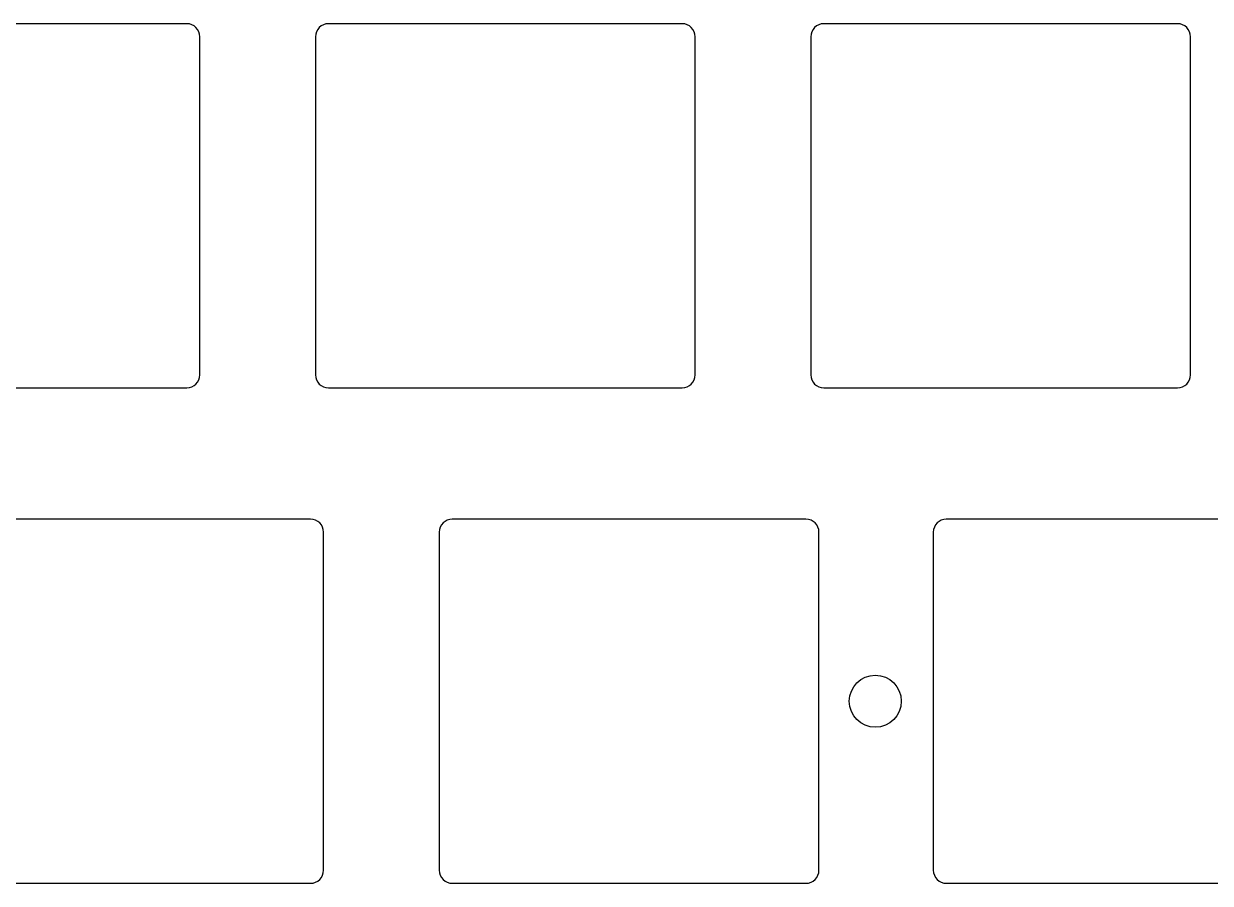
# Model space of a CAD drawing. Header units: millimetres. Extents: x -10 to 277, y -95 to 18.
# Drawn here: x 200.62 to 246.24, y -45.1 to -12.05 of the extents above; entities that cross this region are included whole.
import ezdxf

# ---------------------------------------------------------------- set-up
doc = ezdxf.new("R2010")
doc.units = ezdxf.units.MM
doc.header["$MEASUREMENT"] = 0
doc.layers.get('0').update_dxf_attribs({"linetype": 'CONTINUOUS'})
doc.layers.add('Edge.Cuts', color=53, linetype='CONTINUOUS')

msp = doc.modelspace()

# ---------------------------------------------------------------- linework, layer by layer
msp.add_lwpolyline([(235.59375, -31.6), (235.59375, -44.6, 0.414212391), (236.09375, -45.1), (249.69375, -45.1, 0.414213562), (250.19375, -44.6), (250.19375, -31.6, 0.414213562), (249.69375, -31.1), (236.09375, -31.1, 0.414212391)], format="xyb", close=True)
msp.add_circle((233.3625, -38.1), 1)
at = {"layer": 'Edge.Cuts', "linetype": 'Continuous'}
for p, q in [((206.883916, -12.05), (193.283916, -12.05)), ((225.933916, -12.05), (212.333916, -12.05)), ((244.983916, -12.05), (231.383916, -12.05)), ((207.383916, -25.55), (207.383916, -12.55)), ((211.833916, -12.55), (211.833916, -25.55)), ((226.433916, -25.55), (226.433916, -12.55)), ((230.883916, -12.55), (230.883916, -25.55)), ((245.483916, -25.55), (245.483916, -12.55)), ((193.283916, -26.05), (206.883916, -26.05)), ((212.333916, -26.05), (225.933916, -26.05)), ((231.383916, -26.05), (244.983916, -26.05)), ((211.646416, -31.1), (198.046416, -31.1)), ((230.696416, -31.1), (217.096416, -31.1)), ((212.146416, -44.6), (212.146416, -31.6)), ((216.596416, -31.6), (216.596416, -44.6)), ((231.196416, -44.6), (231.196416, -31.6)), ((198.046416, -45.1), (211.646416, -45.1)), ((217.096416, -45.1), (230.696416, -45.1))]:
    msp.add_line(p, q, dxfattribs=at)
at = {"layer": 'Edge.Cuts'}
for centre, start, end in [((206.883916, -12.55), 0, 90), ((212.333916, -12.55), 90, 180), ((225.933916, -12.55), 0, 90), ((231.383916, -12.55), 90, 180), ((244.983916, -12.55), 0, 90), ((206.883916, -25.55), 270, 0), ((212.333916, -25.55), 180, 270), ((225.933916, -25.55), 270, 0), ((231.383916, -25.55), 180, 270), ((244.983916, -25.55), 270, 0), ((211.646416, -31.6), 0, 90), ((217.096416, -31.6), 90, 180), ((230.696416, -31.6), 0, 90), ((211.646416, -44.6), 270, 0), ((217.096416, -44.6), 180, 270), ((230.696416, -44.6), 270, 0)]:
    msp.add_arc(centre, 0.5, start, end, dxfattribs=at)

doc.saveas('drawing.dxf')
